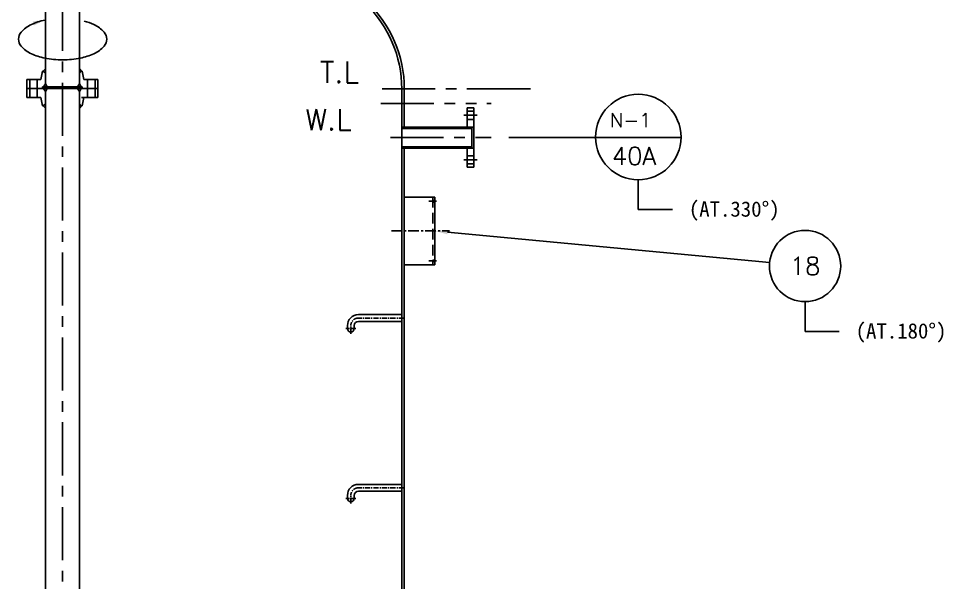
# Model space of a CAD drawing. Extents: x -25020 to 82531, y -53367 to 83281.
# Drawn here: x 2429 to 4609, y 4012 to 5340 of the extents above; entities that cross this region are included whole.
import ezdxf
from ezdxf.enums import TextEntityAlignment as Align

# ---------------------------------------------------------------- set-up
doc = ezdxf.new("R2010")
doc.units = 0
doc.header["$LTSCALE"] = 100
doc.header["$MEASUREMENT"] = 0
for name, pattern in [('CENTER', [2, 1.25, -0.25, 0.25, -0.25]), ('CENTER2', [1.125, 0.75, -0.125, 0.125, -0.125]), ('HIDDEN', [0.375, 0.25, -0.125]), ('PHANTOM', [2.5, 1.25, -0.25, 0.25, -0.25, 0.25, -0.25])]:
    doc.linetypes.add(name, pattern=pattern)
doc.layers.get('0').update_dxf_attribs({"linetype": 'CONTINUOUS'})
for name, color, linetype in [('1', 1, 'CENTER'), ('2', 2, 'HIDDEN'), ('4', 4, 'CONTINUOUS'), ('HIDDEN', 2, 'HIDDEN'), ('L1', 1, 'CENTER'), ('L2', 2, 'CONTINUOUS'), ('L3', 3, 'CONTINUOUS'), ('L9', 1, 'PHANTOM')]:
    doc.layers.add(name, color=color, linetype=linetype)
doc.layers.add('치수선', color=4, linetype='CONTINUOUS', lineweight=5)
doc.styles.add('ROMANS', font='romans.shx')

msp = doc.modelspace()

# ---------------------------------------------------------------- linework, layer by layer
at = {"linetype": 'Continuous', "lineweight": -2}
for p, q in [((2572.09, 5610.49), (2572.09, 5186.53)), ((2491.99, 5574.3), (2491.99, 5186.53)), ((3340.04, 4919.85), (3410.04, 4919.85)), ((3410.04, 4919.85), (3410.04, 4759.85)), ((3340.04, 4759.85), (3410.04, 4759.85))]:
    msp.add_line(p, q, dxfattribs=at)
at = {"lineweight": -2}
for p, q in [((2484.99, 5216.53), (2481.49, 5196.53)), ((2484.99, 5216.53), (2486.99, 5216.53)), ((2491.99, 5221.53), (2486.99, 5216.53)), ((2491.99, 5211.53), (2486.99, 5216.53)), ((2572.09, 5221.53), (2577.09, 5216.53)), ((2572.09, 5211.53), (2577.09, 5216.53)), ((2579.09, 5216.53), (2577.09, 5216.53)), ((2579.09, 5216.53), (2582.59, 5196.53)), ((2448.04, 5175.53), (2448.04, 5196.53)), ((2448.04, 5196.53), (2481.49, 5196.53)), ((2455.04, 5175.53), (2455.04, 5196.53)), ((2473.04, 5175.53), (2473.04, 5196.53)), ((2473.04, 5175.53), (2473.04, 5196.53)), ((2582.59, 5196.53), (2616.04, 5196.53)), ((2591.04, 5175.53), (2591.04, 5196.53)), ((2591.04, 5175.53), (2591.04, 5196.53)), ((2609.04, 5175.53), (2609.04, 5196.53)), ((2616.04, 5175.53), (2616.04, 5196.53)), ((2448.04, 5175.53), (2616.04, 5175.53)), ((2448.04, 5175.53), (2448.04, 5154.53)), ((2448.04, 5175.53), (2616.04, 5175.53)), ((2455.04, 5175.53), (2455.04, 5154.53)), ((2473.04, 5175.53), (2473.04, 5154.53)), ((2473.04, 5175.53), (2473.04, 5154.53)), ((2485.49, 5179.53), (2578.59, 5179.53)), ((2485.49, 5179.53), (2485.49, 5175.53)), ((2487.95, 5179.53), (2491.99, 5186.53)), ((2487.95, 5175.53), (2491.99, 5168.53)), ((2496.03, 5179.53), (2491.99, 5186.53)), ((2496.03, 5175.53), (2491.99, 5168.53)), ((2491.99, 5168.53), (2491.99, 2702.19)), ((2568.05, 5179.53), (2572.09, 5186.53)), ((2568.05, 5175.53), (2572.09, 5168.53)), ((2576.13, 5179.53), (2572.09, 5186.53)), ((2576.13, 5175.53), (2572.09, 5168.53)), ((2572.09, 5168.53), (2572.09, 2702.19)), ((2578.59, 5179.53), (2578.59, 5175.53)), ((2591.04, 5175.53), (2591.04, 5154.53)), ((2591.04, 5175.53), (2591.04, 5154.53)), ((2609.04, 5175.53), (2609.04, 5154.53)), ((2616.04, 5175.53), (2616.04, 5154.53)), ((3332.04, 5174.85), (3332.04, 2173.65)), ((3338.04, 5174.85), (3338.04, 5084.4)), ((2448.04, 5154.53), (2481.49, 5154.53)), ((2484.99, 5134.53), (2481.49, 5154.53)), ((2577.54, 5154.53), (2616.04, 5154.53)), ((2579.09, 5134.53), (2582.59, 5154.53)), ((2484.99, 5134.53), (2486.99, 5134.53)), ((2491.99, 5139.53), (2486.99, 5134.53)), ((2491.99, 5129.53), (2486.99, 5134.53)), ((2572.09, 5139.53), (2577.09, 5134.53)), ((2572.09, 5129.53), (2577.09, 5134.53)), ((2579.09, 5134.53), (2577.09, 5134.53)), ((3332.04, 5139.85), (3338.04, 5139.85)), ((3486.04, 5129.85), (3486.04, 5084.4)), ((3502.04, 5129.85), (3486.04, 5129.85)), ((3502.04, 4989.85), (3502.04, 5129.85)), ((3332.04, 5084.4), (3502.04, 5084.4)), ((3332.04, 5081.6), (3497.04, 5081.6)), ((3497.04, 5035.3), (3497.04, 5084.4)), ((3332.04, 5038.1), (3497.04, 5038.1)), ((3332.04, 5035.3), (3502.04, 5035.3)), ((3338.04, 5035.3), (3338.04, 2177.11)), ((3486.04, 5035.3), (3486.04, 4989.85)), ((3502.04, 5016.85), (3486.04, 5016.85)), ((3502.04, 4997.85), (3486.04, 4997.85)), ((3486.04, 4989.85), (3502.04, 4989.85)), ((3332.04, 4642.85), (3230.04, 4642.85)), ((3332.04, 4626.85), (3230.04, 4626.85)), ((3204.04, 4609.85), (3204.04, 4616.85)), ((3220.04, 4609.85), (3220.04, 4616.85)), ((3332.04, 4242.85), (3230.04, 4242.85)), ((3204.04, 4209.85), (3204.04, 4216.85)), ((3220.04, 4209.85), (3220.04, 4216.85)), ((3332.04, 4226.85), (3230.04, 4226.85))]:
    msp.add_line(p, q, dxfattribs=at)
at = {"color": 1, "lineweight": -2}
msp.add_line((3332.04, 5174.85), (3332.04, 5174.89), dxfattribs=at)
at = {"lineweight": -2}
for centre, radius, start, end in [((3055.72, 5174.9), 276.32, 0, 46.33444), ((3055.72, 5174.9), 282.32, 0, 46.44984), ((3230.04, 4616.85), 26, 90, 180), ((3230.04, 4616.85), 10, 90, 180), ((3212.04, 4609.85), 8, 180, 0), ((3230.04, 4216.85), 26, 90, 180), ((3212.04, 4209.85), 8, 180, 0), ((3230.04, 4216.85), 10, 90, 180)]:
    msp.add_arc(centre, radius, start, end, dxfattribs=at)
at = {"layer": '1', "linetype": 'CENTER', "lineweight": -2, "ltscale": 0.2}
msp.add_line((3307.51, 4839.85), (3444.57, 4839.85), dxfattribs=at)
at = {"layer": '2', "linetype": 'HIDDEN', "lineweight": -2}
msp.add_line((3405.04, 4919.85), (3405.04, 4759.85), dxfattribs=at)
at = {"layer": '4', "color": 1, "linetype": 'CENTER', "lineweight": -2}
msp.add_line((2532.04, 1464.19), (2532.04, 6526.82), dxfattribs=at)
at = {"layer": '4', "lineweight": -2}
msp.add_line((3492.15, 5174.85), (3635.85, 5174.85), dxfattribs=at)
at = {"layer": '4', "color": 1, "linetype": 'CENTER2', "lineweight": -2, "ltscale": 20}
for p, q in [((3414.03, 4909.85), (3396.03, 4909.85)), ((3414.03, 4769.85), (3396.03, 4769.85))]:
    msp.add_line(p, q, dxfattribs=at)
at = {"layer": '4', "lineweight": -2}
for points in [[(2493.04, 5336.86, 0.002916), (2490.5, 5336.38, 0.0616075), (2459.14, 5326.19, 0.1024808), (2434.84, 5308.02, 0.1832153), (2428.69, 5291.79, 0.1832153), (2434.84, 5275.56, 0.1024808), (2459.14, 5257.4, 0.0616075), (2490.5, 5247.21, 0.047876), (2532.67, 5243.16, 0.047876)], [(2532.67, 5243.16, 0.047876), (2574.85, 5247.21, 0.0616075), (2606.21, 5257.4, 0.1024808), (2630.51, 5275.56, 0.1832153), (2636.66, 5291.79, 0.1832153), (2630.51, 5308.02, 0.1024808), (2606.21, 5326.19, 0.0449492), (2583.55, 5334.4, 0.047876)]]:
    msp.add_lwpolyline(points, format="xyb", dxfattribs=at)
msp.add_solid([(2462.37, 5333.45), (2465.49, 5323.95), (2492.43, 5338.05)], dxfattribs=at)
at = {"layer": 'HIDDEN', "linetype": 'HIDDEN', "lineweight": -2, "ltscale": 0.1}
for p, q in [((3409.62, 4911.85), (3404.23, 4911.85)), ((3409.62, 4911.45), (3404.23, 4911.45)), ((3410.04, 4908.25), (3405.04, 4908.25)), ((3410.04, 4907.85), (3405.04, 4907.85)), ((3409.62, 4768.25), (3404.23, 4768.25)), ((3409.62, 4767.85), (3404.23, 4767.85)), ((3410.04, 4771.85), (3405.04, 4771.85)), ((3410.04, 4771.45), (3405.04, 4771.45))]:
    msp.add_line(p, q, dxfattribs=at)
at = {"layer": 'L1', "lineweight": -2, "ltscale": 0.1}
for p, q in [((3337.63, 4634.85), (3230.04, 4634.85)), ((3224.04, 4609.85), (3200.36, 4609.85)), ((3212.04, 4597.73), (3212.04, 4616.85)), ((3337.63, 4234.85), (3230.04, 4234.85)), ((3224.04, 4209.85), (3200.36, 4209.85)), ((3212.04, 4197.73), (3212.04, 4216.85))]:
    msp.add_line(p, q, dxfattribs=at)
for centre in [(3230.04, 4616.85), (3230.04, 4216.85)]:
    msp.add_arc(centre, 18, 90, 180, dxfattribs=at)
at = {"layer": 'L2', "color": 3, "lineweight": -2}
msp.add_circle((4282.67, 4757.35), 84, dxfattribs=at)
at = {"layer": 'L3', "lineweight": -2}
for p, q in [((3584.84, 5059.85), (3788.79, 5059.85)), ((3788.79, 5059.85), (3990.29, 5059.85))]:
    msp.add_line(p, q, dxfattribs=at)
msp.add_circle((3889.54, 5061.13), 100.76, dxfattribs=at)
at = {"layer": 'L9', "lineweight": -2}
for p, q in [((3285.84, 5174.85), (3571.6, 5174.85)), ((3282.96, 5139.85), (3543.13, 5139.85)), ((3502.04, 5121.85), (3486.04, 5121.85)), ((3502.04, 5102.85), (3486.04, 5102.85))]:
    msp.add_line(p, q, dxfattribs=at)
at = {"layer": 'L9', "color": 1, "linetype": 'CENTER', "lineweight": -2}
for p, q in [((3510.04, 5112.35), (3478.04, 5112.35)), ((3510.04, 5007.35), (3478.04, 5007.35))]:
    msp.add_line(p, q, dxfattribs=at)
at = {"layer": 'L9', "linetype": 'CENTER', "lineweight": -2}
msp.add_line((3305.62, 5059.85), (3543.13, 5059.85), dxfattribs=at)
at = {"layer": '치수선', "linetype": 'Continuous', "lineweight": -2}
for p, q in [((3889.54, 4960.37), (3889.54, 4890.2)), ((3889.54, 4890.2), (3970.23, 4890.2)), ((4282.67, 4673.35), (4282.67, 4603.19)), ((4282.67, 4603.19), (4363.36, 4603.19))]:
    msp.add_line(p, q, dxfattribs=at)
msp.add_lwpolyline([(3439.91, 4837.03), (4199.04, 4765.26)], dxfattribs=at)
msp.add_solid([(3439.43, 4832.05), (3410.04, 4839.85), (3440.38, 4842.01)], dxfattribs=at)

# ---------------------------------------------------------------- texts
at = {"layer": '4', "lineweight": -2, "style": 'ROMANS'}
for s, height, p in [('N-1', 33.587, (3822.6, 5084.08)), ('40A', 41.984, (3827.46, 4995.36))]:
    msp.add_text(s, height=height, dxfattribs=at).set_placement(p)
msp.add_text('18', height=41.984, dxfattribs=at).set_placement((4282.67, 4757.35), align=Align.MIDDLE_CENTER)
at = {"layer": '4', "linetype": 'Continuous', "lineweight": -2, "char_height": 50, "attachment_point": 5, "style": 'ROMANS'}
for s, insert in [('T.L', (3185.15, 5214.05)), ('W.L', (3159.27, 5102.03))]:
    msp.add_mtext(s, dxfattribs=dict(at, insert=insert))
at = {"layer": '치수선', "linetype": 'Continuous', "lineweight": -2, "char_height": 36, "attachment_point": 9}
for s, insert, width in [('(AT.330%%D)', (4222.79, 4863.98), 798), ('(AT.180%%D)', (4615.92, 4576.96), 417.8667)]:
    msp.add_mtext(s, dxfattribs=dict(at, insert=insert, width=width))

doc.saveas('drawing.dxf')
